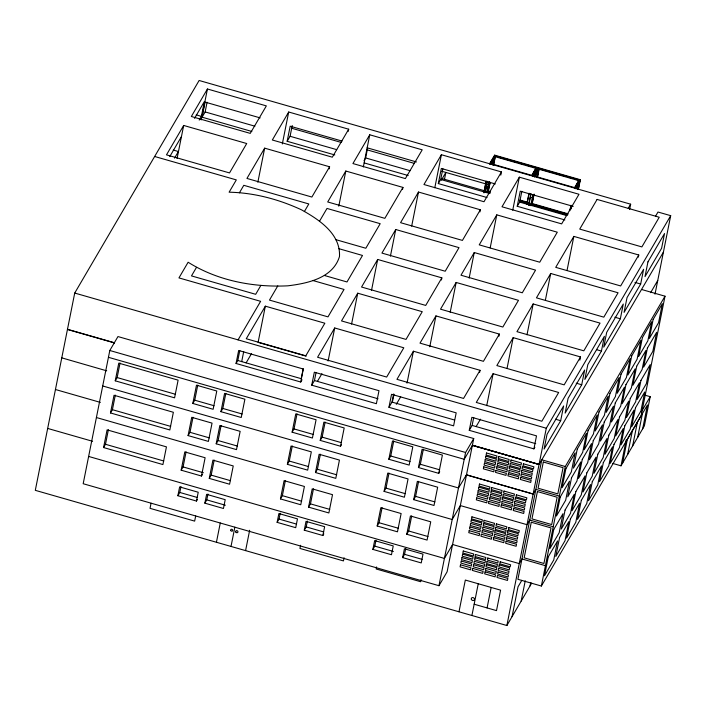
<?xml version="1.0" encoding="UTF-8"?>
<svg xmlns="http://www.w3.org/2000/svg" width="706" height="706" viewBox="0 0 706 706"><rect width="100%" height="100%" fill="white"/><g stroke="black" fill="none" stroke-linecap="round" stroke-linejoin="round"><path stroke-width="1.06" d="M629.584 209.55L630.652 204.193L199.127 80.484L74.721 293.052L35.3 490.335L506.873 625.516L531.644 583.182M109.801 350.494L83.184 483.725L438.964 585.706L447.119 571.772L473.735 438.541L117.964 336.559L109.801 350.494L465.581 452.484L473.735 438.541M115.237 380.825L118.767 363.14L178.115 380.146L174.576 397.84L115.237 380.825L117.143 377.56L120.055 362.99M103.57 447.551L107.1 429.866L166.448 446.872L162.909 464.566L103.57 447.551L105.485 444.286L108.389 429.716M110.489 412.957L114.028 395.263L173.367 412.278L169.837 429.963L110.489 412.957L112.404 409.683L115.316 395.113M177.082 158.479L183.684 125.456L246.721 143.53L229.521 172.926L166.484 154.852L183.684 125.456M199.216 120.082L201.395 116.366L204.343 101.611L194.547 118.343M201.254 119.896L207.432 89L266.347 105.891L250.251 133.381L191.335 116.49L207.432 89M251.83 131.457L202.066 117.187L205.084 102.096L260.143 117.884M202.066 117.187L205.146 111.936L207.079 102.238M151.058 503.21L150.034 508.338L194.653 521.125L195.677 515.998M192.826 403.461L196.48 385.185L216.786 391.009L213.133 409.286L192.826 403.461L194.741 400.196L197.751 385.141M181.16 470.187L184.813 451.911L205.119 457.735L201.475 476.012L181.16 470.187L183.075 466.922L186.084 451.866M188.087 435.593L191.732 417.317L212.047 423.132L208.394 441.409L188.087 435.593L189.993 432.319L193.003 417.272M177.877 495.727L179.633 486.911L198.227 492.241L196.462 501.057L177.877 495.727L179.792 492.461L180.965 486.584M257.849 182.245L264.662 148.154L329.596 166.775L329.172 168.902M220.934 411.677L224.587 393.401L244.894 399.217L241.24 417.502L220.934 411.677L222.822 408.447L225.832 393.401M209.267 478.403L212.921 460.127L233.236 465.942L229.582 484.228L209.267 478.403L211.182 475.129L214.192 460.083M216.195 443.8L219.848 425.524L240.155 431.348L236.501 449.625L216.195 443.8L218.11 440.535L221.11 425.48M204.855 503.157L206.62 494.341L225.205 499.672L223.449 508.488L204.855 503.157L206.77 499.883L207.943 494.015M236.06 363.484L238.654 350.485L303.306 369.026L300.712 382.017L236.06 363.484L237.807 360.492L239.802 350.503M282.321 143.971L288.701 112.016L348.693 129.207L348.261 131.334M241.708 361.613L243.702 351.614M334.803 154.949L287.157 141.288L290.175 126.197L342.057 141.076M287.157 141.288L290.087 136.284L292.24 125.509M216.433 542.252L220.281 522.978M265.341 306.166L246.27 338.739L305.786 355.798L324.848 323.224L265.341 306.166L258.105 342.384L306.13 356.151M231.012 546.435L234.86 527.161M245.591 550.609L249.65 530.268M303.209 368.673L301.215 378.672L237.807 360.492M292.116 432.196L295.761 413.919L316.076 419.743L312.423 438.02L292.116 432.196L294.023 428.93L297.032 413.875M338.783 206.196L345.808 171.037L402.95 187.417L402.517 189.543M280.45 498.921L284.103 480.645L304.41 486.469L300.756 504.746L280.45 498.921L282.365 495.656L285.365 480.601M287.368 464.327L291.022 446.051L311.328 451.866L307.675 470.143L287.368 464.327L289.284 461.053L292.293 446.007M277.123 522.361L278.888 513.544L297.473 518.875L295.717 527.682L277.123 522.361L279.038 519.087L280.211 513.209M311.734 385.176L314.338 372.186L378.99 390.718L376.386 403.708L311.734 385.176L314.452 380.543L316.05 372.539M363.334 166.96L369.759 134.793L422.206 149.831L405.376 178.592L352.929 163.554L369.759 134.793M364.022 160.712L365.646 157.941L367.579 148.242M328.113 360.995L334.715 327.972L403.806 347.784L386.667 377.057L317.576 357.254L334.715 327.972M320.224 440.412L323.877 422.135L344.184 427.951L340.53 446.236L320.224 440.412L322.139 437.138L325.139 422.091M300.579 545.288L299.944 548.438L343.451 560.917L344.078 557.758M308.557 507.137L312.211 488.861L332.517 494.677L328.864 512.962L308.557 507.137L310.472 503.863L313.482 488.817M315.476 472.535L319.13 454.258L339.436 460.083L335.791 478.359L315.476 472.535L317.391 469.269L320.4 454.214M304.277 530.18L306.033 521.363L324.628 526.694L322.863 535.51L304.277 530.18L306.192 526.905L307.366 521.037M351.57 324.089L357.739 293.202L422.25 311.69L406.021 339.409L341.519 320.921L357.739 293.202M371.515 290.36L377.684 259.464L441.85 277.855L441.418 279.991M390.418 256.146L395.739 229.512L459.006 247.647L445.212 271.228L381.937 253.092L395.739 229.512M411.677 226.132L418.49 192.041L480.345 209.77L479.921 211.906M388.944 407.309L391.539 394.31L456.191 412.851L453.596 425.842L388.944 407.309L391.989 402.093L393.586 394.098M434.799 187.752L441.391 154.729L501.437 171.937L500.792 175.132M392.377 402.208L393.983 394.213M487.016 197.53L438.311 183.569L441.329 168.469L495.33 183.948M438.311 183.569L440.712 179.465L442.865 168.681M444.498 179.289L445.865 172.44L441.329 180.18M388.838 459.271L392.492 440.994L412.798 446.819L409.145 465.095L388.838 459.271L390.753 456.005L393.754 440.95M377.172 525.996L380.825 507.72L401.132 513.544L397.478 531.821L377.172 525.996L379.087 522.731L382.096 507.676M384.09 491.394L387.744 473.117L408.059 478.942L404.406 497.218L384.09 491.394L386.005 488.128L389.015 473.073M372.883 549.409L374.648 540.593L393.233 545.923L391.477 554.74L372.883 549.409L374.798 546.135L375.971 540.267M407.027 383.164L413.416 351.209L480.027 370.297L479.603 372.433M376.607 566.944L376.201 568.983L420.635 581.718L421.041 579.679M429.76 346.796L435.937 315.909L499.363 334.088L498.939 336.215M418.437 467.531L422.091 449.254L442.397 455.079L438.744 473.355L418.437 467.531L420.352 464.266L423.362 449.21M450.199 312.281L456.155 282.453L518.486 300.324L502.848 327.037L440.518 309.175L456.155 282.453M406.771 534.257L410.424 515.98L430.731 521.805L427.077 540.081L406.771 534.257L408.686 530.991L411.695 515.936M413.698 499.663L417.343 481.386L437.658 487.202L434.005 505.478L413.698 499.663L415.605 496.389L418.614 481.342M402.649 557.599L404.414 548.791L423 554.122L421.244 562.929L402.649 557.599L404.564 554.334L405.738 548.456M483.972 191.864L486.125 181.089M483.937 192.897L486.063 182.254M484.907 192.129L487.061 181.354M485.084 192.094L487.228 181.363M532.103 175.317L536.295 167.596L495.312 155.841L490.608 164.427L495.391 156.255L493.688 164.772M469.146 278.111L474.255 252.545L535.563 270.124L522.29 292.796L460.983 275.216L474.255 252.545M490.132 192.879L487.096 192.006L489.108 181.963M492.506 164.93L494.209 156.414L536.128 168.434M487.096 192.006L489.355 181.557M492.726 164.657L493.573 160.43M494.209 157.261L494.632 155.143L580.332 179.712L578.408 189.358M488.031 192.27L490.035 182.227M493.441 165.195L495.312 155.841M490.299 192.041L488.199 191.432L490.079 182.863M490.185 247.877L496.786 214.853L557.29 232.195L539.728 262.208L479.224 244.858L496.786 214.853M512.732 210.194L519.334 177.171L578.991 194.274L561.658 223.89L502.001 206.787L519.334 177.171M469.261 430.333L471.855 417.334L536.507 435.867L533.913 448.866L469.261 430.333L472.129 425.427L473.726 417.431M438.964 585.706L465.581 452.484M564.871 219.945L517.224 206.284L520.243 191.194L573.184 206.373M517.224 206.284L519.678 202.101L521.831 191.317M526.826 204.149L528.979 193.373M486.725 405.65L493.115 373.695L558.675 392.483L541.855 421.235L476.285 402.438L493.115 373.695M527.029 203.955L529.165 193.285M528.688 204.687L530.85 193.903M528.715 205.411L531.027 193.823M530.886 204.555L532.889 194.512M536.507 176.421L537.778 170.031M531.812 204.828L533.877 194.512M537.24 177.656L539.093 168.399L534.566 176.138L534.398 176.977L538.925 169.237M530.974 205.711L532.236 203.557L534.124 194.079M537.495 177.232L539.181 168.805M507.014 368.532L513.183 337.644L580.508 356.936L579.864 360.139M458.988 611.784L465.325 580.05L500.589 590.154L496.503 610.619L474.158 604.212M526.994 334.838L533.171 303.951L600.038 323.119L583.818 350.829L516.951 331.661L533.171 303.951M471.908 615.491L478.244 583.756M545.394 300.103L550.715 273.478L618.077 292.787L603.815 317.153L536.454 297.844L550.715 273.478M487.078 607.91L491.164 587.454M569.83 210.776L570.907 205.384M570.245 209.523L571.083 205.314M574.622 187.619L574.455 188.458L579.149 179.88L538.166 168.125L533.63 175.873L574.622 187.619L579.149 179.88M571.189 208.888L571.834 205.658M577.305 189.146L578.77 181.769M577.552 188.714L578.602 183.445M578.232 189.411L579.917 180.983L537.998 168.963M567.033 270.477L573.846 236.395L638.762 254.998L638.339 257.134M506.873 625.516L546.294 428.233L670.7 215.665L657.992 212.029L655.556 216.186M512.062 616.647L518.027 586.801L521.787 580.376M521.187 601.053L525.238 580.8M560.679 420.705L563.626 405.95L547.035 434.305L544.088 449.06L560.679 420.705L555.463 419.205M530.065 585.883L530.709 582.688M565.259 466.534L541.784 459.8L517.895 579.299L541.37 586.033L565.259 466.534L665.008 296.193L641.533 289.469M581.718 384.761L584.674 370.006L568.074 398.352L565.127 413.107L581.718 384.761L576.211 383.181M601.441 351.058L604.389 336.303L587.798 364.658L584.85 379.413L601.441 351.058L596.685 349.699M620.336 318.785L623.283 304.03L606.683 332.385L603.736 347.14L620.336 318.785L614.838 317.215M640.669 284.033L643.625 269.277L627.025 297.623L624.078 312.379L640.669 284.033L634.95 282.391M655.009 294.181L670.7 215.665M612.684 463.418L621.015 465.81L626.196 439.847M622.595 463.101L627.343 439.335L647.446 404.997L642.689 428.763M627.616 454.514L632.373 430.748M632.647 445.936L637.394 422.162M665.008 296.193L641.119 415.702L541.37 586.033M637.668 437.349L642.416 413.584M645.002 395.192L650.208 396.684L644.375 425.886L621.015 465.81M169.749 156.608L181.363 136.77M174.541 158.135L178.415 151.525L173.235 150.043M264.662 148.154L246.941 178.433L311.875 197.045L329.596 166.775M239.396 192.835L243.799 185.316L308.822 203.955L304.357 211.588M196.497 267.345L191.485 275.905L255.678 294.305L260.876 285.418M288.701 112.016L272.322 140L332.314 157.191L348.693 129.207M238.054 339.877L260.62 301.321L178.953 277.908L188.123 262.235C217.563 280.776 253.401 287.51 287.845 285.824C307.489 283.415 332.888 278.182 339.48 256.552C340.751 233.792 318.98 219.54 301.427 209.797C278.791 199.286 254.125 192.72 229.115 192.2L236.316 179.898L154.649 156.485M277.785 285.904L269.471 300.094L327.981 316.87L344.034 289.442L312.714 280.467M345.808 171.037L327.708 201.96L384.849 218.339L402.95 187.417M319.562 221.154L327.002 208.438L380.199 223.687L365.823 248.247L335.579 239.581M246.12 362.858L251.565 353.547M201.475 476.012L202.428 474.379M196.462 501.057L197.424 499.424M300.712 382.017L302.018 379.775M377.684 259.464L361.551 287.033L425.718 305.424L441.85 277.855M418.49 192.041L400.567 222.681L462.421 240.411L480.345 209.77M441.391 154.729L423.953 184.522L483.998 201.731L501.437 171.937M317.524 381.196L321.945 373.642M489.593 163.748L494.632 155.143M489.682 164.163L494.209 156.414M484.44 192.032L488.72 184.725L441.682 171.24M489.646 184.99L488.464 185.149M340.53 446.236L341.483 444.595M413.416 351.209L396.948 379.334L463.56 398.431L480.027 370.297M435.937 315.909L419.999 343.134L483.425 361.313L499.363 334.088M396.304 404.3L400.69 396.798M536.295 167.596L531.768 175.335L490.776 163.589M532.448 176.032L537.478 167.428M322.863 535.51L323.825 533.868M532.5 197.274L532.253 197.706L530.391 197.168M530.047 205.437L531.053 203.716L567.827 214.262M575.302 188.317L580.332 179.712M575.381 188.731L579.917 180.983M513.183 337.644L496.847 365.567L564.165 384.858L580.508 356.936M573.846 236.395L555.728 267.345L620.653 285.948L638.762 254.998M438.744 473.355L439.706 471.723M476.109 426.6L480.451 419.188M663.419 252.095L539.057 464.46L472.376 445.38L464.221 459.288L108.442 357.307M628.216 208.349L630.652 204.193M533.913 448.866L534.866 447.233M466.004 475.606L466.472 474.935L533.145 494.041L535.872 489.364L559.355 496.089M650.623 292.681L657.754 280.467M641.313 411.889L650.208 396.684M67.441 329.481L114.478 342.948M498.542 157.156L511.162 160.774M513.262 161.374L516.413 162.283M518.513 162.883L523.773 164.392M527.973 165.592L531.124 166.501M533.233 167.101L536.383 168.002M540.231 169.105L550.777 172.132M552.886 172.732L565.532 176.359M569.751 177.568L572.91 178.477M575.019 179.077L578.179 179.986M367.155 147.819L416.461 161.948M291.322 128.139L341.386 142.488M366.432 149.663L414.51 163.448M488.446 191.008L490.546 191.608M519.978 200.045L527.338 202.154M532.236 203.557L568.074 213.83M519.731 200.478L529.191 203.187M441.365 178.397L487.352 191.573M519.748 200.866L526.023 202.666M534.38 205.058L542.746 207.458M544.838 208.058L550.062 209.55M552.154 210.15L557.378 211.65M559.47 212.25L564.694 213.75M519.563 201.316L567.659 215.101M205.146 111.936L254.91 126.197M290.087 136.284L336.674 149.637M365.646 157.941L410.115 170.693M440.712 179.465L489.84 193.55M519.678 202.101L566.644 215.559M364.137 162.909L408.2 175.538M196.224 114.884L201.395 116.366M338.809 248.662L362.496 255.457L346.99 281.959L324.381 275.472M74.721 293.052L546.294 428.233M391.989 402.093L454.54 420.026M472.129 425.427L535.722 443.659M314.452 380.543L378.045 398.766M67.485 329.287L114.513 342.763M472.376 445.354L539.057 464.46L472.411 445.168M420.352 464.266L439.644 469.799M117.143 377.56L175.432 394.266M390.753 456.005L410.045 461.53M194.741 400.196L214.033 405.721M222.822 408.447L242.114 413.981M294.023 428.93L313.323 434.455M322.139 437.138L341.43 442.671M102.714 385.979L458.494 487.961L466.498 474.785L533.145 494.041M553.222 526.764L529.747 520.04L527.02 524.69L460.347 505.575L452.184 519.519L96.413 417.528M55.447 389.509L100.384 402.394M415.605 496.389L434.905 501.922M112.404 409.683L170.684 426.389M386.005 488.128L405.297 493.662M189.993 432.319L209.294 437.852M218.11 440.535L237.401 446.06M289.284 461.053L308.575 466.587M317.391 469.269L336.683 474.794M545.438 565.691L521.963 558.958L519.245 563.6L452.572 544.494L444.409 558.428L88.638 456.447M408.686 530.991L427.977 536.525M105.485 444.286L163.766 460.992M379.087 522.731L398.378 528.256M183.075 466.922L203.381 472.738M211.182 475.129L230.474 480.662M47.673 428.427L92.61 441.303M282.365 495.656L301.656 501.181M310.472 503.863L329.764 509.397M404.564 554.334L422.126 559.364M374.798 546.135L393.392 551.465M279.038 519.087L296.591 524.117M306.192 526.905L323.745 531.945M206.77 499.883L225.364 505.214M179.792 492.461L197.345 497.492M61.775 357.854L106.694 370.826M460.497 564.818L460.1 566.83L470.531 569.821L470.937 567.809L460.497 564.818M461.256 561.049L460.85 563.061L471.281 566.053L471.687 564.041L461.256 561.049M461.945 557.599L461.539 559.611L471.97 562.603L472.376 560.59L461.945 557.599M462.633 554.148L462.227 556.16L472.667 559.152L473.064 557.14L462.633 554.148M463.26 550.998L462.862 553.01L473.294 556.001L473.7 553.989L463.26 550.998M469.163 530.656L468.758 532.668L479.197 535.66L479.595 533.648L469.163 530.656M469.914 526.888L469.516 528.9L479.948 531.892L480.354 529.879L469.914 526.888M470.602 523.437L470.205 525.449L480.636 528.441L481.042 526.429L470.602 523.437M471.299 519.987L470.893 521.999L481.324 524.99L481.73 522.978L471.299 519.987M471.926 516.836L471.52 518.848L481.96 521.84L482.357 519.828L471.926 516.836M476.718 497.854L476.321 499.866L486.752 502.848L487.158 500.836L476.718 497.854M477.477 494.076L477.071 496.089L487.502 499.08L487.908 497.068L477.477 494.076M478.165 490.635L477.759 492.647L488.19 495.638L488.596 493.626L478.165 490.635M478.853 487.175L478.447 489.187L488.887 492.179L489.284 490.167L478.853 487.175M479.48 484.025L479.083 486.037L489.514 489.029L489.92 487.016L479.48 484.025M483.76 466.816L483.354 468.828L493.794 471.82L494.191 469.808L483.76 466.816M484.51 463.048L484.113 465.06L494.544 468.052L494.95 466.039L484.51 463.048M485.198 459.597L484.801 461.609L495.233 464.601L495.638 462.589L485.198 459.597M485.887 456.147L485.49 458.159L495.921 461.15L496.327 459.138L485.887 456.147M486.522 452.996L486.116 455.008L496.556 458L496.953 455.988L486.522 452.996M472.676 568.383L472.279 570.395L482.71 573.387L483.116 571.375L472.676 568.383M475.42 554.484L475.023 556.496L485.454 559.487L485.86 557.475L475.42 554.484M473.638 564.729L473.232 566.741L483.663 569.733L484.069 567.721L473.638 564.729M474.988 557.793L474.582 559.805L485.013 562.797L485.419 560.785L474.988 557.793M474.335 561.305L473.929 563.317L484.369 566.309L484.766 564.297L474.335 561.305M481.342 534.213L480.945 536.225L491.376 539.216L491.773 537.204L481.342 534.213M484.087 520.322L483.689 522.334L494.121 525.326L494.518 523.314L484.087 520.322M483.645 523.623L483.248 525.635L493.679 528.626L494.085 526.614L483.645 523.623M482.295 530.568L481.898 532.58L492.329 535.572L492.735 533.559L482.295 530.568M483.001 527.144L482.595 529.156L493.026 532.147L493.432 530.135L483.001 527.144M488.896 501.41L488.499 503.422L498.93 506.414L499.336 504.402L488.896 501.41M491.641 487.511L491.244 489.523L501.675 492.514L502.081 490.502L491.641 487.511M489.858 497.756L489.452 499.769L499.883 502.76L500.289 500.748L489.858 497.756M491.208 490.82L490.802 492.832L501.234 495.824L501.639 493.812L491.208 490.82M490.555 494.332L490.149 496.344L500.589 499.336L500.986 497.324L490.555 494.332M495.939 470.373L495.533 472.385L505.973 475.376L506.37 473.364L495.939 470.373M498.683 456.482L498.277 458.494L508.717 461.486L509.114 459.474L498.683 456.482M496.892 466.728L496.495 468.74L506.926 471.732L507.323 469.719L496.892 466.728M497.598 463.304L497.192 465.316L507.623 468.307L508.029 466.295L497.598 463.304M498.242 459.782L497.845 461.795L508.276 464.786L508.673 462.774L498.242 459.782M486.381 564.721L485.975 566.733L496.406 569.724L496.812 567.712L486.381 564.721M487.008 561.535L486.61 563.547L497.042 566.539L497.448 564.526L487.008 561.535M485.075 571.851L484.678 573.863L495.109 576.855L495.506 574.843L485.075 571.851M487.767 558.022L487.361 560.034L497.801 563.026L498.198 561.014L487.767 558.022M485.869 568.427L485.463 570.439L495.903 573.431L496.3 571.419L485.869 568.427M495.038 530.559L494.641 532.571L505.072 535.563L505.478 533.551L495.038 530.559M495.674 527.373L495.268 529.385L505.708 532.377L506.105 530.365L495.674 527.373M496.424 523.861L496.027 525.873L506.458 528.865L506.864 526.852L496.424 523.861M493.741 537.69L493.335 539.702L503.775 542.693L504.172 540.681L493.741 537.69M494.535 534.265L494.129 536.278L504.561 539.269L504.966 537.257L494.535 534.265M502.601 497.756L502.195 499.769L512.627 502.751L513.033 500.739L502.601 497.756M503.228 494.562L502.831 496.574L513.262 499.566L513.668 497.553L503.228 494.562M501.295 504.878L500.898 506.89L511.329 509.882L511.726 507.87L501.295 504.878M503.987 491.049L503.581 493.062L514.021 496.053L514.418 494.041L503.987 491.049M502.09 501.454L501.684 503.466L512.124 506.458L512.521 504.446L502.09 501.454M509.635 466.719L509.238 468.731L519.669 471.723L520.066 469.711L509.635 466.719M510.27 463.524L509.864 465.536L520.304 468.528L520.701 466.516L510.27 463.524M511.02 460.021L510.623 462.033L521.054 465.025L521.46 463.012L511.02 460.021M508.338 473.85L507.932 475.862L518.363 478.853L518.769 476.841L508.338 473.85M509.132 470.425L508.726 472.438L519.157 475.429L519.563 473.417L509.132 470.425M498.56 568.365L498.154 570.377L508.594 573.369L508.991 571.357L498.56 568.365M499.186 564.862L498.789 566.874L509.22 569.866L509.617 567.853L499.186 564.862M497.421 575.434L497.024 577.446L507.455 580.438L507.861 578.426L497.421 575.434M498.039 571.984L497.642 573.996L508.073 576.987L508.479 574.975L498.039 571.984M500.192 561.799L499.786 563.812L510.217 566.803L510.623 564.791L500.192 561.799M507.852 530.7L507.446 532.712L517.886 535.704L518.283 533.692L507.852 530.7M507.226 534.204L506.82 536.216L517.251 539.207L517.657 537.195L507.226 534.204M506.705 537.822L506.299 539.834L516.739 542.817L517.136 540.805L506.705 537.822M506.087 541.273L505.681 543.285L516.121 546.267L516.518 544.255L506.087 541.273M508.849 527.638L508.452 529.65L518.884 532.642L519.289 530.63L508.849 527.638M514.78 501.392L514.374 503.404L524.814 506.396L525.211 504.384L514.78 501.392M515.406 497.889L515.009 499.901L525.44 502.893L525.838 500.881L515.406 497.889M513.641 508.461L513.244 510.473L523.675 513.465L524.081 511.453L513.641 508.461M514.259 505.011L513.862 507.023L524.293 510.014L524.699 508.002L514.259 505.011M516.413 494.835L516.007 496.847L526.438 499.839L526.844 497.827L516.413 494.835M521.813 470.364L521.416 472.376L531.847 475.367L532.253 473.355L521.813 470.364M522.449 466.851L522.043 468.863L532.474 471.855L532.88 469.843L522.449 466.851M521.302 473.973L520.896 475.985L531.336 478.977L531.733 476.965L521.302 473.973M520.684 477.424L520.278 479.436L530.718 482.427L531.115 480.415L520.684 477.424M523.446 463.798L523.049 465.81L533.48 468.802L533.877 466.79L523.446 463.798M531.274 522.246L524.161 557.819L543.911 563.476L551.024 527.912L531.274 522.246M537.407 491.57L531.945 518.892L551.695 524.558L557.149 497.236L537.407 491.57M543.311 462.015L538.078 488.217L557.819 493.882L563.061 467.672L543.311 462.015M548.297 556.752L544.494 575.778L553.742 559.982L557.546 540.946L548.297 556.752M553.742 529.491L549.939 548.527L559.187 532.73L562.991 513.694L553.742 529.491M560.229 497.006L556.425 516.033L565.674 500.236L569.477 481.201L560.229 497.006M565.894 468.66L562.091 487.696L571.339 471.89L575.143 452.864L565.894 468.66M559.602 537.434L555.798 556.46L565.047 540.664L568.851 521.628L559.602 537.434M565.074 510.05L561.27 529.076L570.519 513.28L574.322 494.244L565.074 510.05M571.525 477.768L567.721 496.803L576.97 480.998L580.773 461.971L571.525 477.768M577.252 449.095L573.448 468.131L582.697 452.325L586.501 433.29L577.252 449.095M570.351 519.06L566.547 538.096L575.796 522.29L579.6 503.263L570.351 519.06M575.831 491.676L572.028 510.712L581.276 494.906L585.071 475.879L575.831 491.676M582.273 459.394L578.479 478.43L587.719 462.633L591.522 443.597L582.273 459.394M588.01 430.722L584.206 449.757L593.455 433.952L597.258 414.925L588.01 430.722M581.312 500.342L577.508 519.369L586.757 503.572L590.56 484.537L581.312 500.342M586.792 472.958L582.988 491.985L592.237 476.188L596.04 457.153L586.792 472.958M593.243 440.676L589.439 459.703L598.688 443.906L602.492 424.871L593.243 440.676M598.97 412.004L595.167 431.031L604.415 415.234L608.219 396.198L598.97 412.004M592.299 481.668L588.495 500.704L597.744 484.898L601.547 465.872L592.299 481.668M597.77 454.285L593.967 473.32L603.215 457.514L607.019 438.488L597.77 454.285M604.221 422.011L600.418 441.038L609.666 425.241L613.47 406.206L604.221 422.011M609.958 393.339L606.154 412.366L615.403 396.569L619.197 377.534L609.958 393.339M603.33 462.598L599.526 481.633L608.775 465.828L612.57 446.801L603.33 462.598M608.801 435.214L604.998 454.249L614.246 438.444L618.05 419.417L608.801 435.214M615.253 402.941L611.449 421.967L620.698 406.171L624.501 387.135L615.253 402.941M620.98 374.259L617.176 393.295L626.425 377.498L630.229 358.463L620.98 374.259M647.949 261.882L645.002 276.637L661.593 248.283L664.54 233.527L647.949 261.882M613.999 444.339L610.205 463.374L619.444 447.578L623.248 428.542L613.999 444.339M619.48 416.955L615.676 435.99L624.925 420.185L628.728 401.158L619.48 416.955M625.931 384.682L622.127 403.708L631.376 387.912L635.179 368.876L625.931 384.682M631.658 356.009L627.855 375.036L637.103 359.239L640.907 340.204L631.658 356.009M624.766 425.903L620.962 444.93L630.211 429.133L634.014 410.098L624.766 425.903M630.237 398.519L626.434 417.546L635.682 401.749L639.486 382.714L630.237 398.519M636.688 366.237L632.885 385.264L642.133 369.467L645.937 350.432L636.688 366.237M642.416 337.565L638.612 356.592L647.861 340.795L651.664 321.76L642.416 337.565M635.471 407.794L631.667 426.83L640.916 411.024L644.719 391.998L635.471 407.794M640.942 380.41L637.147 399.446L646.387 383.64L650.191 364.614L640.942 380.41M647.393 348.129L643.59 367.164L652.838 351.359L656.642 332.332L647.393 348.129M653.129 319.456L649.326 338.492L658.574 322.686L662.369 303.659L653.129 319.456M597.091 199.427L579.732 229.097L641.878 246.915L659.245 217.245L597.091 199.427M471.37 599.376A1.668 1.43 30.3 0 0 474.114 600.162A1.668 1.43 30.3 0 0 473.17 597.629A1.668 1.43 30.3 0 0 471.37 599.376M235.822 532.059A1.174 1.015 30.3 0 0 237.79 532.333A1.174 1.015 30.3 0 0 236.837 530.63A1.174 1.015 30.3 0 0 235.822 532.059M230.73 530.497A1.085 0.935 30.3 0 0 232.53 530.903A1.085 0.935 30.3 0 0 231.806 529.288A1.085 0.935 30.3 0 0 230.73 530.497"/></g></svg>
